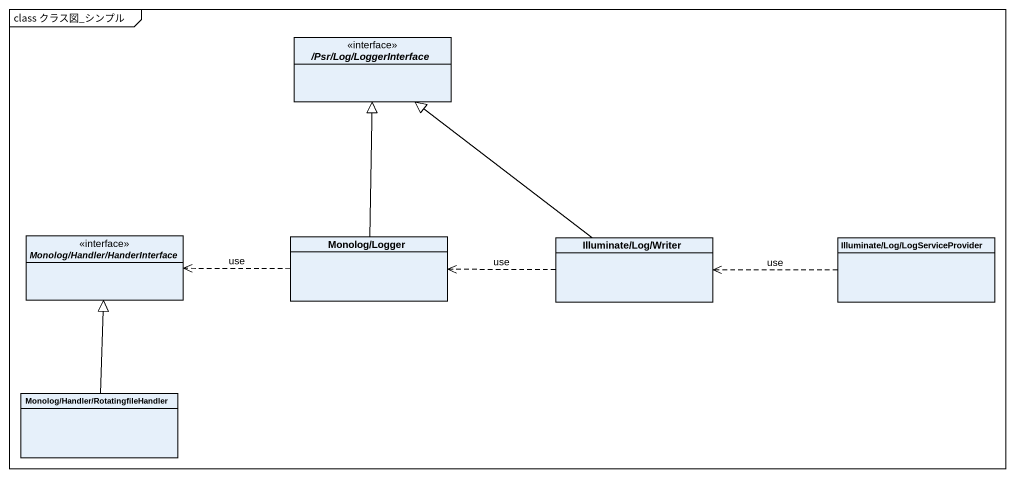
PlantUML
@startuml
mainframe class クラス図_シンプル
hide circle
hide empty members
interface "/Psr/Log/LoggerInterface" as Psr_Log_LoggerInterface
interface "Monolog/Handler/HanderInterface" as Monolog_Handler
class "Monolog/Logger" as Monolog_Logger
class "Illuminate/Log/Writer" as Illuminate_Log_Writer
class "Illuminate/Log/LogServiceProvider" as Illuminate_Log
class "Monolog/Handler/RotatingfileHandler" as Monolog_Handler_2
Monolog_Logger -up-|> Psr_Log_LoggerInterface
Monolog_Logger .left.> Monolog_Handler : use
Illuminate_Log_Writer -up-|> Psr_Log_LoggerInterface
Illuminate_Log_Writer .left.> Monolog_Logger : use
Illuminate_Log .left.> Illuminate_Log_Writer : use
Monolog_Handler_2 -up-|> Monolog_Handler
@enduml
